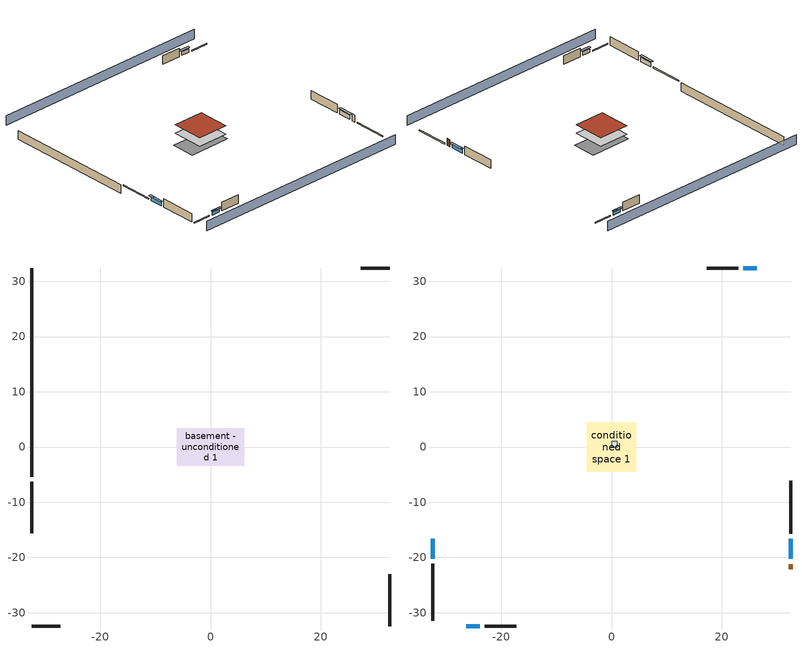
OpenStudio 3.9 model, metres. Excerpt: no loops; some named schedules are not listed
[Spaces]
basement - unconditioned 1
 floor foundation (Slab1 construction): -6.07,-3.37 -6.07,3.37 6.07,3.37 6.07,-3.37 z-2.13
 wall outside (RimJoist1 construction): -32.4,-6.29 -32.4,-15.65 z0.3:0.61
 wall outside (RimJoist2 construction): 32.4,32.4 27.19,32.4 z0.3:0.61
 wall outside (RimJoist3 construction): 32.4,-32.4 32.4,-23.04 z0.3:0.61
 wall outside (RimJoist4 construction): -32.4,-32.4 -27.19,-32.4 z0.3:0.61
 wall foundation (FoundationWall1 construction): -32.4,32.4 -32.4,-5.37 z-2.13:0.3
conditioned space 1
 floor to basement - unconditioned 1 (Floor1 construction): -4.52,-4.52 -4.52,4.52 4.52,4.52 4.52,-4.52 z0.3
 wall outside (Wall1 construction): -32.4,-21.15 -32.4,-31.47 z0.3:2.74
 wall outside (Wall2 construction): 22.95,32.4 17.22,32.4 z0.3:2.74
 wall outside (Wall3 construction): 32.4,-15.7 32.4,-6.14 z0.3:2.74
 wall outside (Wall4 construction): -22.95,-32.4 -17.22,-32.4 z0.3:2.74
 wall outside (AdiabaticWallConstruction): -32.4,-16.58 -32.4,-20.22 / 32.4,-20.27 32.4,-16.63 z0.3:1.52; 26.26,32.4 23.88,32.4 / -26.26,-32.4 -23.88,-32.4 z0.3:1.34
 wall outside (AdiabaticWallConstruction 1): 32.4,-22.11 32.4,-21.2 z0.3:2.34
 window (WindowConstruction): -32.4,-16.58 -32.4,-20.22 z0.3:1.52
 window (WindowConstruction 1): 26.26,32.4 23.88,32.4 z0.3:1.34
 window (WindowConstruction 2): 32.4,-20.27 32.4,-16.63 z0.3:1.52
 window (WindowConstruction 3): -26.26,-32.4 -23.88,-32.4 z0.3:1.34
 door (Door): 32.4,-22.11 32.4,-21.2 z0.3:2.34
 roof outside (Roof1 construction): -4.52,4.52 -4.52,-4.52 4.52,-4.52 4.52,4.52 z2.74
central ac and furnace airloop ret air space
 floor adiabatic (AdiabaticConst): 0,0 0,1 1,1 1,0 z0
 wall adiabatic (AdiabaticConst): 0,1 0,0 1,0 1,1 0,1 z0:1
 ceiling adiabatic (AdiabaticConst): 1,0 1,1 0,1 0,0 z1
shading: -32.4,-36.97 32.4,-36.97 / 32.4,36.97 -32.4,36.97 z0:2.74; -32.4,-20.53 -32.4,-16.28 -33.01,-16.28 -33.01,-20.53 z1.83; 23.58,32.4 26.56,32.4 26.56,33.01 23.58,33.01 z1.65; 32.4,-16.32 32.4,-20.57 33.01,-20.57 33.01,-16.32 z1.83; -23.58,-32.4 -26.56,-32.4 -26.56,-33.01 -23.58,-33.01 z1.65
[Site]
Portland Intl Arpt_OR: Latitude {deg}=45.59; Longitude {deg}=-122.6; Time Zone {hr}=-8; Elevation {m}=33; Terrain=Suburbs; Keep Site Location Information=Yes
[Site:GroundTemperature:Shallow]
10.2558, 8.96328, 8.85977, 9.47314, 11.9355, 14.3863, 16.5111, 17.8571, 17.9714, 16.8767, 14.8061, 12.4304
[Site:WaterMainsTemperature]
Calculation Method=Schedule; Temperature Schedule=mains temperature schedule
[Building]
Building 1
[Material] Roughness=Rough
Name | Thickness {m} | Conductivity {W/m-K} | Density {kg/m3} | Specific Heat {J/kg-K} | Thermal Absorptance | Solar Absorptance | Visible Absorptance
asphalt or fiberglass shingles | 0.00635 | 0.162714 | 1121.4 | 1465.45 | 0.9 | 0.85 | 0.85
roof rigid ins | 0.103632 | 0.029427 | 32.04 | 1214.23 | 0.9 | 0.7 | 0.7
osb sheathing 0.75 in. | 0.01905 | 0.115458 | 512.64 | 1214.23 | 0.9 | 0.7 | 0.7
roof stud and cavity | 0.2032 | 0.0828465 | 78.34581 | 1123.46 | 0.9 | 0.7 | 0.7
gypsum board | 0.0127 | 0.160291 | 801 | 837.4 | 0.9 | 0.6 | 0.6
wood siding | 0.0254 | 0.102417 | 544.68 | 1172.36 | 0.9 | 0.85 | 0.85
osb sheathing 0.5 in. | 0.0127 | 0.115458 | 512.64 | 1214.23 | 0.9 | 0.7 | 0.7
wall stud and cavity | 0.1397 | 0.550994 | 139.0536 | 1170.24 | 0.9 | 0.7 | 0.7
rim joist stud and cavity | 0.0508 | 0.178688 | 50.32683 | 1063.81 | 0.9 | 0.6 | 0.6
floor stud and cavity | 0.1397 | 0.923637 | 92.3553 | 1139.71 | 0.9 | 0.7 | 0.7
floor covering | 0.0127 | 0.0433444 | 54.468 | 1339.84 | 0.9 | 0.6 | 0.6
concrete 8.0 in. | 0.2032 | 1.803125 | 2242.8 | 837.4 | 0.9 | 0.7 | 0.7
concrete 4.0 in. | 0.1016 | 1.803125 | 2242.8 | 837.4 | 0.9 | 0.7 | 0.7
wood siding 1; wood siding 2 | 0.0254 | 0.102417 | 544.68 | 1172.36
wall rigid ins | 0.512978 | 0.029427 | 32.04 | 1214.23 | 0.9 | 0.7 | 0.7
wall stud and cavity 1 | 0.0889 | 0.380278 | 52.3479 | 1209.89 | 0.9 | 0.7 | 0.7
door material | 0.04445 | 0.0612267 | 512.64 | 1214.23 | 0.9 | 0.7 | 0.7
wall stud and cavity 2 | 0.0889 | 0.391764 | 83.0341 | 1211.67 | 0.9 | 0.7 | 0.7
furniture material conditioned space 1; furniture material basement - unconditioned 1 | 0.1524 | 0.115458 | 640.8 | 1214.23 | 0.9 | 0.6 | 0.6
[Construction]
Roof1 construction: asphalt or fiberglass shingles, roof rigid ins, osb sheathing 0.75 in., roof stud and cavity, gypsum board
Wall1 construction; Wall2 construction; Wall3 construction; Wall4 construction: wood siding, osb sheathing 0.5 in., wall stud and cavity, gypsum board
RimJoist1 construction; RimJoist2 construction; RimJoist3 construction; RimJoist4 construction: wood siding, rim joist stud and cavity
Floor1 construction: floor stud and cavity, osb sheathing 0.75 in., floor covering
FoundationWall1 construction: concrete 8.0 in.
Slab1 construction: concrete 4.0 in.
WindowConstruction; WindowConstruction 1; WindowConstruction 2; WindowConstruction 3: WindowMaterial
AdiabaticWallConstruction: wood siding 1, wall rigid ins, wall stud and cavity 1, gypsum board
Door: door material
AdiabaticWallConstruction 1: wood siding 2, wall rigid ins, wall stud and cavity 1, gypsum board
PartitionWallConstruction: gypsum board, wall stud and cavity 2, gypsum board
furniture construction conditioned space 1: furniture material conditioned space 1
furniture construction basement - unconditioned 1: furniture material basement - unconditioned 1
AdiabaticConst: Adiabatic
[WindowMaterial:SimpleGlazingSystem]
WindowMaterial: U-Factor {W/m2-K}=4.31528; Solar Heat Gain Coefficient=0.67
[Material:NoMass]
Adiabatic: Roughness=Rough; Thermal Resistance {m2-K/W}=176.1
[ThermalZone] Multiplier=1; Use Ideal Air Loads=No
Name | Volume {m3} | Thermostat
conditioned space | 199.577 | conditioned space temperature setpoint
basement - unconditioned | 199.577
central ac and furnace airloop ret air zone | 1
[Sizing:Zone] Zone Cooling Design Supply Air Temperature Input Method=SupplyAirTemperature; Zone Cooling Design Supply Air Temperature {C}=14; Zone Cooling Design Supply Air Temperature Difference {deltaC}=11.11; Zone Heating Design Supply Air Temperature Input Method=SupplyAirTemperature; Zone Heating Design Supply Air Temperature {C}=40; Zone Heating Design Supply Air Temperature Difference {deltaC}=11.11; Zone Cooling Design Supply Air Humidity Ratio {kg-H2O/kg-air}=0.0085; Zone Heating Design Supply Air Humidity Ratio {kg-H2O/kg-air}=0.008; Cooling Design Air Flow Method=DesignDay; Heating Design Air Flow Method=DesignDay; Account for Dedicated Outdoor Air System=No; Dedicated Outdoor Air System Control Strategy=NeutralSupplyAir; Dedicated Outdoor Air Low Setpoint Temperature for Design {C}=autosize; Dedicated Outdoor Air High Setpoint Temperature for Design {C}=autosize; Zone Load Sizing Method=Sensible Load Only No Latent Load; Zone Latent Cooling Design Supply Air Humidity Ratio Input Method=HumidityRatioDifference; Zone Cooling Design Supply Air Humidity Ratio Difference {kgWater/kgDryAir}=0.005; Zone Latent Heating Design Supply Air Humidity Ratio Input Method=HumidityRatioDifference; Zone Humidification Design Supply Air Humidity Ratio Difference {kgWater/kgDryAir}=0.005; Sizing Option=Coincident
basement - unconditioned; central ac and furnace airloop ret air zone
[Space]
Name | Thermal Zone | Volume {m3}
conditioned space 1 | conditioned space | 199.577
basement - unconditioned 1 | basement - unconditioned | 199.577
central ac and furnace airloop ret air space | central ac and furnace airloop ret air zone
[ThermostatSetpoint:DualSetpoint]
conditioned space temperature setpoint: Heating Setpoint Temperature Schedule=heating setpoint; Cooling Setpoint Temperature Schedule=cooling setpoint; Temperature Difference Between Cutout And Setpoint {deltaC}=0
[Foundation:Kiva]
Foundation Kiva 1: Initial Indoor Air Temperature {C}=9.52053; Wall Height Above Grade {m}=0.3048; Wall Depth Below Slab {m}=0.2032
[Foundation:Kiva:Settings]
Soil Conductivity {W/m-K}=1.3848; Soil Density {kg/m3}=1842.3; Soil Specific Heat {J/kg-K}=418.7; Ground Solar Absorptivity=0.9; Ground Thermal Absorptivity=0.9; Ground Surface Roughness {m}=0.03; Far-Field Width {m}=40; Deep-Ground Boundary Condition=ZeroFlux; Deep-Ground Depth {m}=40; Minimum Cell Dimension {m}=0.2; Maximum Cell Growth Coefficient=3; Simulation Timestep=Timestep
[SurfaceProperty:ExposedFoundationPerimeter]
Slab1: Exposed Perimeter Calculation Method=TotalExposedPerimeter; Total Exposed Perimeter {m}=37.76472
[SurfaceProperty:IncidentSolarMultiplier] Incident Solar Multiplier=1; Incident Solar Multiplier Schedule=trans schedule winter=0.85 summer=0.7
Window1; Window2; Window3; Window4
[InternalMass:Definition] Design Level Calculation Method=SurfaceArea
Name | Construction | Surface Area {m2}
partition wall mass | PartitionWallConstruction | 81.84758
furniture mass conditioned space 1 | furniture construction conditioned space 1 | 32.73903
furniture mass basement - unconditioned 1 | furniture construction basement - unconditioned 1 | 32.73903
[InternalMass] Multiplier=1
Name | Internal Mass Definition | Space or SpaceType
partition wall mass | partition wall mass | conditioned space 1
furniture mass conditioned space 1 | furniture mass conditioned space 1 | conditioned space 1
furniture mass basement - unconditioned 1 | furniture mass basement - unconditioned 1 | basement - unconditioned 1
[Fan:SystemModel]
central ac and furnace supply fan: Availability Schedule=Always On Discrete; Design Maximum Air Flow Rate {m3/s}=0.335083; Speed Control Method=Discrete; Electric Power Minimum Flow Rate Fraction=0.2; Design Pressure Rise {Pa}=500; Motor Efficiency=1; Motor In Air Stream Fraction=1; Design Electric Power Consumption {W}=autosize; Design Power Sizing Method=PowerPerFlow; Electric Power Per Unit Flow Rate {W/(m3/s)}=794.58; Electric Power Per Unit Flow Rate Per Unit Pressure {W-s/m3-Pa}=1.66667; Fan Total Efficiency=0.7; Motor Loss Radiative Fraction=0; Speed Flow Fraction 1=0.72958; Speed Electric Power Fraction 1=0.38834; Speed Flow Fraction 2=1; Speed Electric Power Fraction 2=1
[EnergyManagementSystem:Sensor]
Name | Output Variable or Output Meter Index Key | Output Variable or Output Meter
central_ac_and_furnace_supply_fan_s; central_ac_and_furnace_supply_fan_s_1 | central ac and furnace supply fan | Fan Electricity Energy
water_heater_amb_temp | basement - unconditioned | Zone Mean Air Temperature
water_heater_amb_rh | basement - unconditioned | Zone Air Relative Humidity
water_heater_T_set | water heater setpoint | Schedule Value
out_pb_s |  | Site Outdoor Air Barometric Pressure
out_wt_s |  | Site Outdoor Air Humidity Ratio
site_vw_s |  | Site Wind Speed
cool_season | cooling season schedule | Schedule Value
central_ac_and_furnace_airloop_Fan_RTF_s | central ac and furnace supply fan | Fan Runtime Fraction Speed 1
central_ac_and_furnace_airloop_Fan_RTF_s_1 | central ac and furnace supply fan | Fan Runtime Fraction Speed 2
central_ac_and_furnace_airloop_AH_MFR_s | Node 5 | System Node Mass Flow Rate
central_ac_and_furnace_airloop_AH_VFR_s | Node 5 | System Node Current Density Volume Flow Rate
central_ac_and_furnace_airloop_AH_Tout_s | Node 5 | System Node Temperature
central_ac_and_furnace_airloop_AH_Wout_s | Node 5 | System Node Humidity Ratio
central_ac_and_furnace_airloop_RA_T_s | Node 8 | System Node Temperature
central_ac_and_furnace_airloop_Ra_W_s | Node 8 | System Node Humidity Ratio
central_ac_and_furnace_airloop_0_DZ_T_s | basement - unconditioned | Zone Air Temperature
central_ac_and_furnace_airloop_0_DZ_W_s | basement - unconditioned | Zone Mean Air Humidity Ratio
natural_vent_s | natural vent schedule | Schedule Value
htg_sp_s | heating setpoint | Schedule Value
clg_sp_s | cooling setpoint | Schedule Value
mech_vent_range_fan_0_sch_s | mech vent range fan 0 schedule | Schedule Value
mech_vent_bath_fan_0_sch_s | mech vent bath fan 0 schedule | Schedule Value
clothes_dryer_exhaust_0_sch_s | clothes_dryer | Schedule Value
site_temp | Environment | Site Outdoor Air Drybulb Temperature
discharge_sch_sensor | electric_vehicle_discharging | Schedule Value
charge_sch_sensor | electric_vehicle_charging | Schedule Value
soc_sensor | Vehicle1 li ion | Electric Storage Charge Fraction
htg_load_cond |  | Heating:EnergyTransfer:Zone:CONDITIONED SPACE
clg_load_cond |  | Cooling:EnergyTransfer:Zone:CONDITIONED SPACE
htg_load_duct |  | Heating:EnergyTransfer:Zone:CENTRAL AC AND FURNACE AIRLOOP RET AIR ZONE
clg_load_duct |  | Cooling:EnergyTransfer:Zone:CENTRAL AC AND FURNACE AIRLOOP RET AIR ZONE
s_conv | Floor1 | Surface Inside Face Convection Heat Gain Energy
s_ig | Floor1 | Surface Inside Face Internal Gains Radiation Heat Gain Energy
s_sol | Floor1 | Surface Inside Face Solar Radiation Heat Gain Energy
s_lgt | Floor1 | Surface Inside Face Lights Radiation Heat Gain Energy
s_surf | Floor1 | Surface Inside Face Net Surface Thermal Radiation Heat Gain Energy
s_conv_1 | Roof1 | Surface Inside Face Convection Heat Gain Energy
s_ig_1 | Roof1 | Surface Inside Face Internal Gains Radiation Heat Gain Energy
s_sol_1 | Roof1 | Surface Inside Face Solar Radiation Heat Gain Energy
s_lgt_1 | Roof1 | Surface Inside Face Lights Radiation Heat Gain Energy
s_surf_1 | Roof1 | Surface Inside Face Net Surface Thermal Radiation Heat Gain Energy
ss_sol | Door1 | Surface Inside Face Solar Radiation Heat Gain Energy
ss_lgt | Door1 | Surface Inside Face Lights Radiation Heat Gain Energy
ss_conv | Door1 | Surface Inside Face Convection Heat Gain Energy
ss_ig | Door1 | Surface Inside Face Internal Gains Radiation Heat Gain Energy
ss_surf | Door1 | Surface Inside Face Net Surface Thermal Radiation Heat Gain Energy
ss_conv_1 | Window1 | Surface Inside Face Convection Heat Gain Energy
ss_ig_1 | Window1 | Surface Inside Face Internal Gains Radiation Heat Gain Energy
ss_surf_1 | Window1 | Surface Inside Face Net Surface Thermal Radiation Heat Gain Energy
ss_trans_in | Window1 | Surface Window Transmitted Solar Radiation Rate
ss_back_out | Window1 | Surface Window Shortwave from Zone Back Out Window Heat Transfer Rate
ss_trans_out | Window1 | Surface Inside Face Initial Transmitted Diffuse Transmitted Out Window Solar Radiation Rate
ss_conv_2 | Window2 | Surface Inside Face Convection Heat Gain Energy
ss_ig_2 | Window2 | Surface Inside Face Internal Gains Radiation Heat Gain Energy
ss_surf_2 | Window2 | Surface Inside Face Net Surface Thermal Radiation Heat Gain Energy
ss_trans_in_1 | Window2 | Surface Window Transmitted Solar Radiation Rate
ss_back_out_1 | Window2 | Surface Window Shortwave from Zone Back Out Window Heat Transfer Rate
ss_trans_out_1 | Window2 | Surface Inside Face Initial Transmitted Diffuse Transmitted Out Window Solar Radiation Rate
ss_conv_3 | Window3 | Surface Inside Face Convection Heat Gain Energy
ss_ig_3 | Window3 | Surface Inside Face Internal Gains Radiation Heat Gain Energy
ss_surf_3 | Window3 | Surface Inside Face Net Surface Thermal Radiation Heat Gain Energy
ss_trans_in_2 | Window3 | Surface Window Transmitted Solar Radiation Rate
ss_back_out_2 | Window3 | Surface Window Shortwave from Zone Back Out Window Heat Transfer Rate
ss_trans_out_2 | Window3 | Surface Inside Face Initial Transmitted Diffuse Transmitted Out Window Solar Radiation Rate
ss_conv_4 | Window4 | Surface Inside Face Convection Heat Gain Energy
ss_ig_4 | Window4 | Surface Inside Face Internal Gains Radiation Heat Gain Energy
ss_surf_4 | Window4 | Surface Inside Face Net Surface Thermal Radiation Heat Gain Energy
ss_trans_in_3 | Window4 | Surface Window Transmitted Solar Radiation Rate
ss_back_out_3 | Window4 | Surface Window Shortwave from Zone Back Out Window Heat Transfer Rate
ss_trans_out_3 | Window4 | Surface Inside Face Initial Transmitted Diffuse Transmitted Out Window Solar Radiation Rate
s_conv_2 | Wall1 | Surface Inside Face Convection Heat Gain Energy
s_ig_2 | Wall1 | Surface Inside Face Internal Gains Radiation Heat Gain Energy
s_sol_2 | Wall1 | Surface Inside Face Solar Radiation Heat Gain Energy
s_lgt_2 | Wall1 | Surface Inside Face Lights Radiation Heat Gain Energy
s_surf_2 | Wall1 | Surface Inside Face Net Surface Thermal Radiation Heat Gain Energy
s_conv_3 | Wall2 | Surface Inside Face Convection Heat Gain Energy
s_ig_3 | Wall2 | Surface Inside Face Internal Gains Radiation Heat Gain Energy
s_sol_3 | Wall2 | Surface Inside Face Solar Radiation Heat Gain Energy
s_lgt_3 | Wall2 | Surface Inside Face Lights Radiation Heat Gain Energy
s_surf_3 | Wall2 | Surface Inside Face Net Surface Thermal Radiation Heat Gain Energy
s_conv_4 | Wall3 | Surface Inside Face Convection Heat Gain Energy
s_ig_4 | Wall3 | Surface Inside Face Internal Gains Radiation Heat Gain Energy
s_sol_4 | Wall3 | Surface Inside Face Solar Radiation Heat Gain Energy
s_lgt_4 | Wall3 | Surface Inside Face Lights Radiation Heat Gain Energy
s_surf_4 | Wall3 | Surface Inside Face Net Surface Thermal Radiation Heat Gain Energy
s_conv_5 | Wall4 | Surface Inside Face Convection Heat Gain Energy
s_ig_5 | Wall4 | Surface Inside Face Internal Gains Radiation Heat Gain Energy
s_sol_5 | Wall4 | Surface Inside Face Solar Radiation Heat Gain Energy
s_lgt_5 | Wall4 | Surface Inside Face Lights Radiation Heat Gain Energy
s_surf_5 | Wall4 | Surface Inside Face Net Surface Thermal Radiation Heat Gain Energy
im_conv | furniture mass conditioned space 1 | Surface Inside Face Convection Heat Gain Energy
im_ig | furniture mass conditioned space 1 | Surface Inside Face Internal Gains Radiation Heat Gain Energy
im_sol | furniture mass conditioned space 1 | Surface Inside Face Solar Radiation Heat Gain Energy
im_lgt | furniture mass conditioned space 1 | Surface Inside Face Lights Radiation Heat Gain Energy
im_surf | furniture mass conditioned space 1 | Surface Inside Face Net Surface Thermal Radiation Heat Gain Energy
im_conv_1 | partition wall mass | Surface Inside Face Convection Heat Gain Energy
im_ig_1 | partition wall mass | Surface Inside Face Internal Gains Radiation Heat Gain Energy
im_sol_1 | partition wall mass | Surface Inside Face Solar Radiation Heat Gain Energy
im_lgt_1 | partition wall mass | Surface Inside Face Lights Radiation Heat Gain Energy
im_surf_1 | partition wall mass | Surface Inside Face Net Surface Thermal Radiation Heat Gain Energy
airflow_gain | infil flow | Infiltration Sensible Heat Gain Energy
airflow_loss | infil flow | Infiltration Sensible Heat Loss Energy
airflow_gain_1 | natural vent flow | Infiltration Sensible Heat Gain Energy
airflow_loss_1 | natural vent flow | Infiltration Sensible Heat Loss Energy
airflow_gain_2 | whole house fan flow | Infiltration Sensible Heat Gain Energy
[OtherEquipment:Definition] Design Level Calculation Method=EquipmentLevel
Name | Design Level {W} | Fraction Latent | Fraction Radiant | Fraction Lost
water heater sens; central ac and furnace airloop_0 SupSensLkToCond; central ac and furnace airloop_0 SupCondToLv; central ac and furnace airloop_0 RetCondToRP; central ac and furnace airloop_0 RetSensLkToRP; central ac and furnace airloop_0 SupCondToDZ; central ac and furnace airloop_0 RetCondToDZ; central ac and furnace airloop_0 SupSensLkToDZ; mech vent house fan sensible load | 0 | 0 | 0 | 0
water heater lat; central ac and furnace airloop_0 SupLatLkToCond; central ac and furnace airloop_0 RetLatLkToRP; central ac and furnace airloop_0 SupLatLkToDZ; mech vent house fan latent load | 0 | 1 | 0 | 0
water heater energy adjustment1 | 0.01 | 0 | 0 | 1
clothes dryer 2 | 4598 | 0.015 | 0.081 | 0.85
cooking range 2 | 0 | 0.08 | 0.432 | 0.2
general water use sensible | -61.6891 | 0 | 0.6 | 0
general water use latent | 62.594 | 1 | 0 | 0
[OtherEquipment]
Name | Other Equipment Definition | Space or SpaceType | Schedule | Fuel Type
water heater sens | water heater sens | basement - unconditioned 1 | Always On Discrete
water heater lat | water heater lat | basement - unconditioned 1 | Always On Discrete
water heater energy adjustment1 | water heater energy adjustment1 | basement - unconditioned 1 | Always On Discrete | Electricity
clothes dryer 1 | clothes dryer 2 | conditioned space 1 | clothes_dryer | NaturalGas
cooking range 1 | cooking range 2 | conditioned space 1 | cooking_range | Electricity
general water use sensible | general water use sensible | conditioned space 1 | general water use schedule
general water use latent | general water use latent | conditioned space 1 | general water use schedule
central ac and furnace airloop_0 SupSensLkToCond | central ac and furnace airloop_0 SupSensLkToCond | conditioned space 1 | Always On Discrete
central ac and furnace airloop_0 SupLatLkToCond | central ac and furnace airloop_0 SupLatLkToCond | conditioned space 1 | Always On Discrete
central ac and furnace airloop_0 SupCondToLv | central ac and furnace airloop_0 SupCondToLv | conditioned space 1 | Always On Discrete
central ac and furnace airloop_0 RetCondToRP | central ac and furnace airloop_0 RetCondToRP | central ac and furnace airloop ret air space | Always On Discrete
central ac and furnace airloop_0 RetSensLkToRP | central ac and furnace airloop_0 RetSensLkToRP | central ac and furnace airloop ret air space | Always On Discrete
central ac and furnace airloop_0 RetLatLkToRP | central ac and furnace airloop_0 RetLatLkToRP | central ac and furnace airloop ret air space | Always On Discrete
central ac and furnace airloop_0 SupCondToDZ | central ac and furnace airloop_0 SupCondToDZ | basement - unconditioned 1 | Always On Discrete
central ac and furnace airloop_0 RetCondToDZ | central ac and furnace airloop_0 RetCondToDZ | basement - unconditioned 1 | Always On Discrete
central ac and furnace airloop_0 SupSensLkToDZ | central ac and furnace airloop_0 SupSensLkToDZ | basement - unconditioned 1 | Always On Discrete
central ac and furnace airloop_0 SupLatLkToDZ | central ac and furnace airloop_0 SupLatLkToDZ | basement - unconditioned 1 | Always On Discrete
mech vent house fan sensible load | mech vent house fan sensible load | conditioned space 1 | Always On Discrete
mech vent house fan latent load | mech vent house fan latent load | conditioned space 1 | Always On Discrete
[ElectricEquipment:Definition] Design Level Calculation Method=EquipmentLevel
Name | Design Level {W} | Fraction Latent | Fraction Radiant | Fraction Lost
clothes washer | 622.636 | 0.03 | 0.162 | 0.7
clothes dryer | 346.1 | 0.015 | 0.081 | 0.85
dishwasher | 601.248 | 0.3 | 0.18 | 0.4
fridge | 41.5354 | 0 | 0.6 | 0
freezer | 194.914 | 0 | 0.6 | 0
cooking range | 890.622 | 0.08 | 0.432 | 0.2
misc tv | 260.177 | 0 | 0.6 | 0
misc plug loads | 160.223 | 0.021 | 0.558 | 0.049
whole house fan; mech vent house fan | 0 | 0 | 0 | 1
mech vent house fan cfis | 0 | 0 | 0 | 0
mech vent range fan 0; mech vent bath fan 0 | 30 | 0 | 0 | 1
[ElectricEquipment]
Name | Electric Equipment Definition | Space or SpaceType | Schedule
clothes washer | clothes washer | conditioned space 1 | clothes_washer
clothes dryer | clothes dryer | conditioned space 1 | clothes_dryer
dishwasher | dishwasher | conditioned space 1 | dishwasher
fridge | fridge | conditioned space 1 | fridge schedule
freezer | freezer | basement - unconditioned 1 | freezer schedule
cooking range | cooking range | conditioned space 1 | cooking_range
misc tv | misc tv | conditioned space 1 | plug_loads_tv
misc plug loads | misc plug loads | conditioned space 1 | plug_loads_other
whole house fan | whole house fan | conditioned space 1 | Always On Discrete
mech vent house fan | mech vent house fan | conditioned space 1 | mech vent house fan schedule
mech vent house fan cfis | mech vent house fan cfis | conditioned space 1 | mech vent house fan cfis schedule
mech vent range fan 0 | mech vent range fan 0 | conditioned space 1 | mech vent range fan 0 schedule
mech vent bath fan 0 | mech vent bath fan 0 | conditioned space 1 | mech vent bath fan 0 schedule
[WaterUse:Equipment:Definition]
Name | Peak Flow Rate {m3/s}
clothes washer | 9.38405e-06
dishwasher | 4.93547e-06
[Lights:Definition]
interior lighting: Design Level Calculation Method=LightingLevel; Lighting Level {W}=176.222; Fraction Radiant=0.6; Fraction Visible=0.2; Return Air Fraction=0
[Lights]
interior lighting: Lights Definition=interior lighting; Space or SpaceType=conditioned space 1; Schedule=lighting_interior; Fraction Replaceable=1
[Exterior:Lights:Definition]
exterior lighting: Design Level {W}=5.52521
[Exterior:Lights]
exterior lighting: Exterior Lights Definition=exterior lighting; Schedule=exterior lighting schedule
[People:Definition]
occupants: Number of People Calculation Method=People; Number of People {people}=3; Fraction Radiant=0.314171; Sensible Heat Fraction=0.56303; Carbon Dioxide Generation Rate {m3/s-W}=0; Enable ASHRAE 55 Comfort Warnings=No; Mean Radiant Temperature Calculation Type=EnclosureAveraged
[People]
occupants: People Definition=occupants; Space or SpaceType=conditioned space 1; Number of People Schedule=occupants; Activity Level Schedule=occupants activity schedule; Multiplier=1
[ZoneMixing] Schedule=Always On Continuous; Design Flow Rate Calculation Method=Flow/Zone; Design Flow Rate {m3/s}=0
Name | Zone or Space | Source Zone or Space
central ac and furnace airloop_0 ZoneMixDZToCond mix | conditioned space | basement - unconditioned
central ac and furnace airloop_0 ZoneMixCondToDZ mix | basement - unconditioned | conditioned space
[SpaceInfiltration:DesignFlowRate] Schedule=Always On Discrete
Name | Space or SpaceType | Design Flow Rate Calculation Method | Design Flow Rate {m3/s} | Air Changes per Hour {1/hr} | Constant Term Coefficient | Temperature Term Coefficient | Velocity Term Coefficient | Velocity Squared Term Coefficient
natural vent flow; whole house fan flow; infil flow | conditioned space 1 | Flow/Space | 0
infil basement - unconditioned 1 | basement - unconditioned 1 | AirChanges/Hour |  | 0.1 | 1 | 0 | 0 | 0
basement_unconditioned 1 duct leakage imbalance infil flow | basement - unconditioned 1 | Flow/Space | 0
